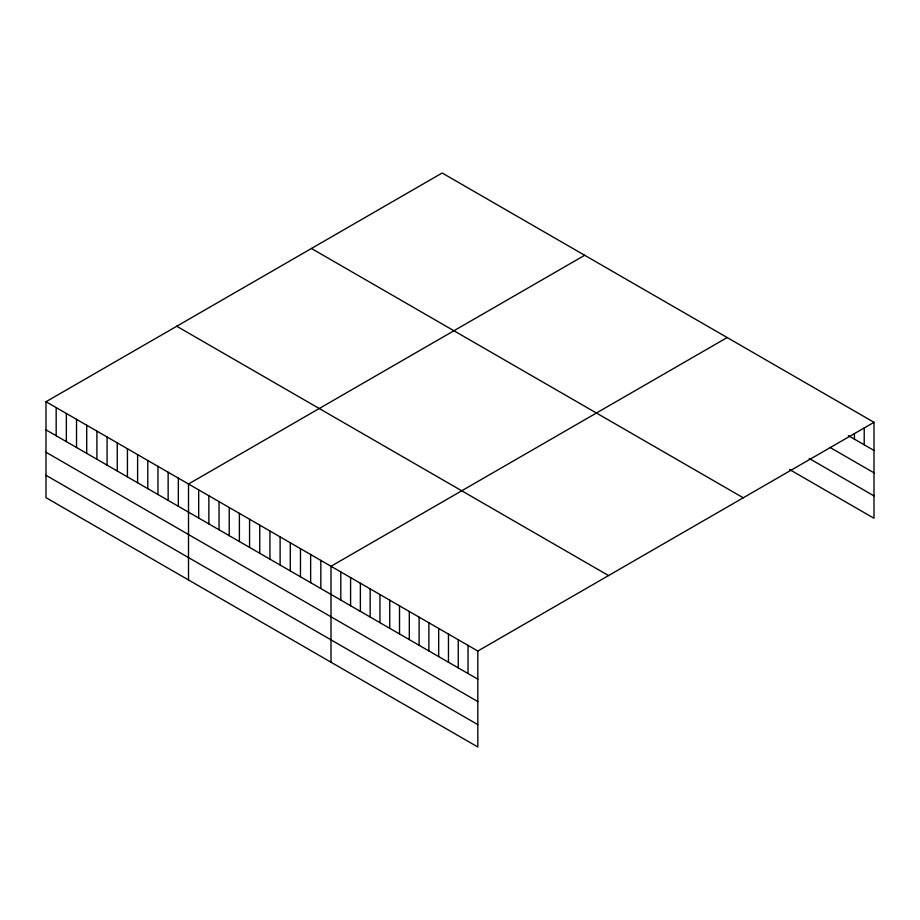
<?xml version="1.0" encoding="UTF-8"?>
<svg xmlns="http://www.w3.org/2000/svg" width="920" height="920" viewBox="0 0 920 920"><rect width="100%" height="100%" fill="white"/><g stroke="black" fill="none" stroke-linecap="round" stroke-linejoin="round"><path stroke-width="1.38" d="M46 401.729L477.825 651.038L477.825 746.994L46 497.685L46 401.729L442.175 173.006L874 422.315L874 518.27L789.578 469.534M584.672 255.277L188.508 484L188.508 579.957M727.179 337.548L331.004 566.271L331.004 662.227M477.825 651.038L874 422.315M848.309 435.62L874 450.455M829.955 447.407L874 472.834M809.151 458.459L874 495.891M311.431 248.48L743.268 497.8M176.732 326.243L608.568 575.563M46 429.87L477.825 679.178M46 452.249L477.825 701.557M46 475.306L477.825 724.615M864.213 427.926L864.213 444.808M854.427 433.527L854.427 439.15M468.038 645.391L468.038 673.532M458.252 639.745L458.252 667.885M448.466 634.087L448.466 662.227M438.679 628.44L438.679 656.581M428.892 622.782L428.892 650.923M419.106 617.136L419.106 645.276M409.308 611.49L409.308 639.63M399.522 605.831L399.522 633.972M389.735 600.185L389.735 628.325M379.948 594.527L379.948 622.668M370.162 588.88L370.162 617.021M360.375 583.234L360.375 611.374M350.589 577.576L350.589 605.716M340.791 571.929L340.791 600.07M320.827 560.395L320.827 588.535M310.649 554.518L310.649 582.659M300.472 548.642L300.472 576.782M290.294 542.765L290.294 570.906M280.117 536.889L280.117 565.029M269.939 531.012L269.939 559.153M259.75 525.136L259.75 553.276M249.573 519.259L249.573 547.4M239.395 513.383L239.395 541.523M229.218 507.506L229.218 535.647M219.04 501.63L219.04 529.77M208.863 495.753L208.863 523.894M198.685 489.877L198.685 518.017M178.33 478.124L178.33 506.264M168.142 472.247L168.142 500.388M157.964 466.371L157.964 494.511M147.786 460.494L147.786 488.635M137.609 454.618L137.609 482.758M127.431 448.741L127.431 476.882M117.254 442.865L117.254 471.005M107.076 436.988L107.076 465.129M96.899 431.112L96.899 459.252M86.71 425.235L86.71 453.376M76.532 419.359L76.532 447.499M66.355 413.482L66.355 441.623M56.177 407.606L56.177 435.746"/></g></svg>
